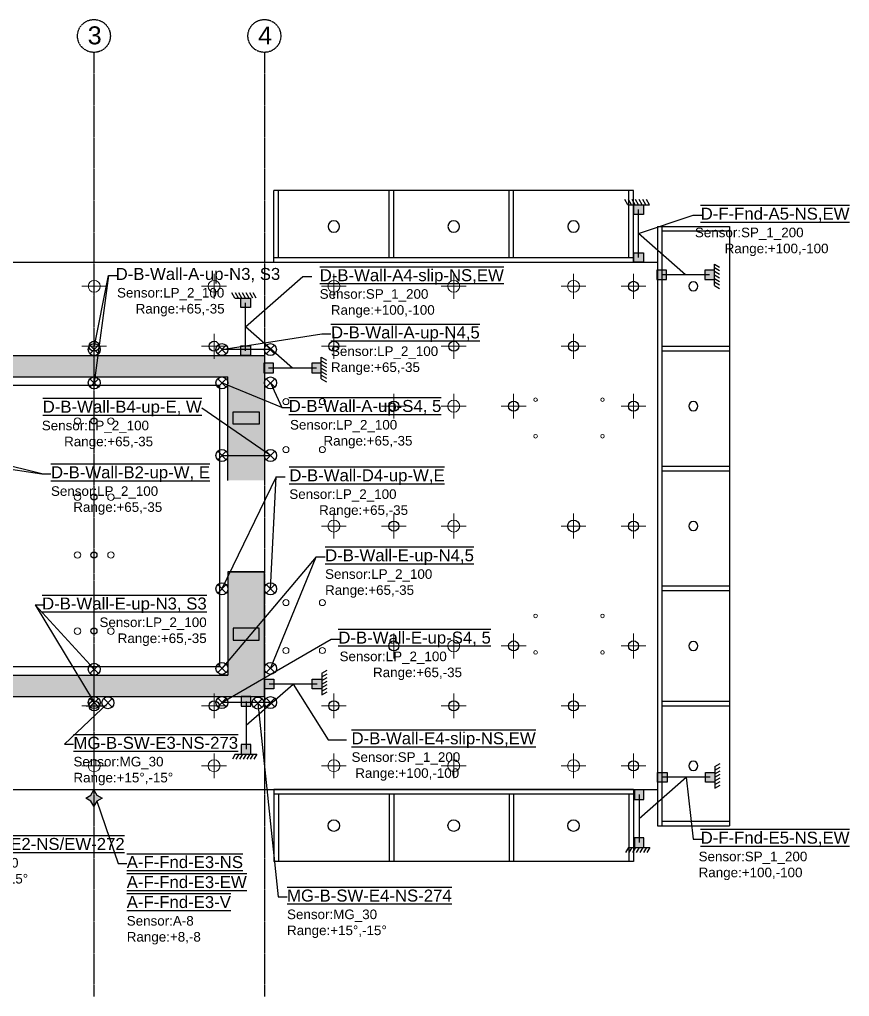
# Model space of a CAD drawing. Header units: millimetres. Extents: x -79526 to 153901, y -45620 to 21119.
# Drawn here: x -14961 to -11498, y 6062 to 10137 of the extents above; entities that cross this region are included whole.
import ezdxf
from ezdxf import colors
from ezdxf.entities.mleader import LeaderData, LeaderLine
from ezdxf.math import Vec2, Vec3

# ---------------------------------------------------------------- set-up
doc = ezdxf.new("R2010")
doc.units = ezdxf.units.MM
doc.header["$MEASUREMENT"] = 0
doc.linetypes.add('CENTER', pattern=[50.8, 31.75, -6.35, 6.35, -6.35])
for name, color, linetype in [('greygrid', 252, 'CENTER'), ('notation', 6, 'Continuous'), ('Note', 7, 'Continuous'), ('Plot', 254, 'Continuous'), ('SolidLine', 7, 'Continuous')]:
    doc.layers.add(name, color=color, linetype=linetype)
doc.styles.get("Standard").update_dxf_attribs({"font": 'arial.ttf'})
pattern_1 = [(45, (-29140.73929, -12349.07613), (-0.08838834765, 0.08838834765), [])]

# ---------------------------------------------------------------- blocks, each defined once
blk = doc.blocks.new('found4')
at = {"layer": 'Plot', "color": 9, "lineweight": 5, "ltscale": 0.05, "true_color": 0xc7c8ca}
for p, q in [((1403843.1, 168193.5), (1403843.1, 168245.3)), ((1404343.1, 168193.5), (1404343.1, 168245.3)), ((1404843.1, 168193.5), (1404843.1, 168245.3)), ((1405343.1, 168193.5), (1405343.1, 168245.3)), ((1405843.1, 168193.5), (1405843.1, 168245.3)), ((1406093.1, 168193.5), (1406093.1, 168245.3)), ((1403843.1, 168193.5), (1403791.3, 168193.5)), ((1403843.1, 168193.5), (1403843.1, 168141.7)), ((1403843.1, 168193.5), (1403894.9, 168193.5)), ((1404343.1, 168193.5), (1404291.3, 168193.5)), ((1404343.1, 168193.5), (1404343.1, 168141.7)), ((1404343.1, 168193.5), (1404394.9, 168193.5)), ((1404843.1, 168193.5), (1404791.3, 168193.5)), ((1404843.1, 168193.5), (1404843.1, 168141.7)), ((1404843.1, 168193.5), (1404894.9, 168193.5)), ((1405343.1, 168193.5), (1405291.3, 168193.5)), ((1405343.1, 168193.5), (1405343.1, 168141.7)), ((1405343.1, 168193.5), (1405394.9, 168193.5)), ((1405843.1, 168193.5), (1405791.3, 168193.5)), ((1405843.1, 168193.5), (1405843.1, 168141.7)), ((1405843.1, 168193.5), (1405894.9, 168193.5)), ((1406093.1, 168193.5), (1406041.3, 168193.5)), ((1406093.1, 168193.5), (1406093.1, 168141.7)), ((1406093.1, 168193.5), (1406144.9, 168193.5)), ((1403843.1, 167943.5), (1403843.1, 167995.3)), ((1404343.1, 167943.5), (1404343.1, 167995.3)), ((1404843.1, 167943.5), (1404843.1, 167995.3)), ((1405343.1, 167943.5), (1405343.1, 167995.3)), ((1405843.1, 167943.5), (1405843.1, 167995.3)), ((1403843.1, 167943.5), (1403791.3, 167943.5)), ((1403843.1, 167943.5), (1403843.1, 167891.7)), ((1403843.1, 167943.5), (1403894.9, 167943.5)), ((1404343.1, 167943.5), (1404291.3, 167943.5)), ((1404343.1, 167943.5), (1404343.1, 167891.7)), ((1404343.1, 167943.5), (1404394.9, 167943.5)), ((1404843.1, 167943.5), (1404791.3, 167943.5)), ((1404843.1, 167943.5), (1404843.1, 167891.7)), ((1404843.1, 167943.5), (1404894.9, 167943.5)), ((1405343.1, 167943.5), (1405291.3, 167943.5)), ((1405343.1, 167943.5), (1405343.1, 167891.7)), ((1405343.1, 167943.5), (1405394.9, 167943.5)), ((1405843.1, 167943.5), (1405791.3, 167943.5)), ((1405843.1, 167943.5), (1405843.1, 167891.7)), ((1405843.1, 167943.5), (1405894.9, 167943.5)), ((1405093.1, 167693.5), (1405093.1, 167745.3)), ((1405343.1, 167693.5), (1405343.1, 167745.3)), ((1405593.1, 167693.5), (1405593.1, 167745.3)), ((1406093.1, 167693.5), (1406093.1, 167745.3)), ((1405093.1, 167693.5), (1405041.3, 167693.5)), ((1405093.1, 167693.5), (1405093.1, 167641.7)), ((1405093.1, 167693.5), (1405144.9, 167693.5)), ((1405343.1, 167693.5), (1405291.3, 167693.5)), ((1405343.1, 167693.5), (1405343.1, 167641.7)), ((1405343.1, 167693.5), (1405394.9, 167693.5)), ((1405593.1, 167693.5), (1405541.3, 167693.5)), ((1405593.1, 167693.5), (1405593.1, 167641.7)), ((1405593.1, 167693.5), (1405644.9, 167693.5)), ((1406093.1, 167693.5), (1406041.3, 167693.5)), ((1406093.1, 167693.5), (1406093.1, 167641.7)), ((1406093.1, 167693.5), (1406144.9, 167693.5)), ((1404843.1, 167193.5), (1404843.1, 167245.3)), ((1405093.1, 167193.5), (1405093.1, 167245.3)), ((1405343.1, 167193.5), (1405343.1, 167245.3)), ((1405843.1, 167193.5), (1405843.1, 167245.3)), ((1406093.1, 167193.5), (1406093.1, 167245.3)), ((1404843.1, 167193.5), (1404791.3, 167193.5)), ((1404843.1, 167193.5), (1404843.1, 167141.7)), ((1404843.1, 167193.5), (1404894.9, 167193.5)), ((1405093.1, 167193.5), (1405041.3, 167193.5)), ((1405093.1, 167193.5), (1405093.1, 167141.7)), ((1405093.1, 167193.5), (1405144.9, 167193.5)), ((1405343.1, 167193.5), (1405291.3, 167193.5)), ((1405343.1, 167193.5), (1405343.1, 167141.7)), ((1405343.1, 167193.5), (1405394.9, 167193.5)), ((1405843.1, 167193.5), (1405791.3, 167193.5)), ((1405843.1, 167193.5), (1405843.1, 167141.7)), ((1405843.1, 167193.5), (1405894.9, 167193.5)), ((1406093.1, 167193.5), (1406041.3, 167193.5)), ((1406093.1, 167193.5), (1406093.1, 167141.7)), ((1406093.1, 167193.5), (1406144.9, 167193.5)), ((1405093.1, 166693.5), (1405093.1, 166745.3)), ((1405343.1, 166693.5), (1405343.1, 166745.3)), ((1405593.1, 166693.5), (1405593.1, 166745.3)), ((1406093.1, 166693.5), (1406093.1, 166745.3)), ((1405093.1, 166693.5), (1405041.3, 166693.5)), ((1405093.1, 166693.5), (1405093.1, 166641.7)), ((1405093.1, 166693.5), (1405144.9, 166693.5)), ((1405343.1, 166693.5), (1405291.3, 166693.5)), ((1405343.1, 166693.5), (1405343.1, 166641.7)), ((1405343.1, 166693.5), (1405394.9, 166693.5)), ((1405593.1, 166693.5), (1405541.3, 166693.5)), ((1405593.1, 166693.5), (1405593.1, 166641.7)), ((1405593.1, 166693.5), (1405644.9, 166693.5)), ((1406093.1, 166693.5), (1406041.3, 166693.5)), ((1406093.1, 166693.5), (1406093.1, 166641.7)), ((1406093.1, 166693.5), (1406144.9, 166693.5)), ((1403843.1, 166443.5), (1403843.1, 166495.3)), ((1404343.1, 166443.5), (1404343.1, 166495.3)), ((1404843.1, 166443.5), (1404843.1, 166495.3)), ((1405343.1, 166443.5), (1405343.1, 166495.3)), ((1405843.1, 166443.5), (1405843.1, 166495.3)), ((1403843.1, 166443.5), (1403791.3, 166443.5)), ((1403843.1, 166443.5), (1403843.1, 166391.7)), ((1403843.1, 166443.5), (1403894.9, 166443.5)), ((1404343.1, 166443.5), (1404291.3, 166443.5)), ((1404343.1, 166443.5), (1404343.1, 166391.7)), ((1404343.1, 166443.5), (1404394.9, 166443.5)), ((1404843.1, 166443.5), (1404791.3, 166443.5)), ((1404843.1, 166443.5), (1404843.1, 166391.7)), ((1404843.1, 166443.5), (1404894.9, 166443.5)), ((1405343.1, 166443.5), (1405291.3, 166443.5)), ((1405343.1, 166443.5), (1405343.1, 166391.7)), ((1405343.1, 166443.5), (1405394.9, 166443.5)), ((1405843.1, 166443.5), (1405791.3, 166443.5)), ((1405843.1, 166443.5), (1405843.1, 166391.7)), ((1405843.1, 166443.5), (1405894.9, 166443.5)), ((1403843.1, 166193.5), (1403843.1, 166245.3)), ((1404343.1, 166193.5), (1404343.1, 166245.3)), ((1404843.1, 166193.5), (1404843.1, 166245.3)), ((1405343.1, 166193.5), (1405343.1, 166245.3)), ((1405843.1, 166193.5), (1405843.1, 166245.3)), ((1406093.1, 166193.5), (1406093.1, 166245.3)), ((1403843.1, 166193.5), (1403791.3, 166193.5)), ((1403843.1, 166193.5), (1403843.1, 166141.7)), ((1403843.1, 166193.5), (1403894.9, 166193.5)), ((1404343.1, 166193.5), (1404291.3, 166193.5)), ((1404343.1, 166193.5), (1404343.1, 166141.7)), ((1404343.1, 166193.5), (1404394.9, 166193.5)), ((1404843.1, 166193.5), (1404791.3, 166193.5)), ((1404843.1, 166193.5), (1404843.1, 166141.7)), ((1404843.1, 166193.5), (1404894.9, 166193.5)), ((1405343.1, 166193.5), (1405291.3, 166193.5)), ((1405343.1, 166193.5), (1405343.1, 166141.7)), ((1405343.1, 166193.5), (1405394.9, 166193.5)), ((1405843.1, 166193.5), (1405791.3, 166193.5)), ((1405843.1, 166193.5), (1405843.1, 166141.7)), ((1405843.1, 166193.5), (1405894.9, 166193.5)), ((1406093.1, 166193.5), (1406041.3, 166193.5)), ((1406093.1, 166193.5), (1406093.1, 166141.7)), ((1406093.1, 166193.5), (1406144.9, 166193.5))]:
    blk.add_line(p, q, dxfattribs=at)
at = {"layer": 'Plot', "color": 7, "ltscale": 0.1}
blk.add_lwpolyline([(1401493.1, 168293.7), (1406193.1, 168293.7), (1406193.1, 166093.3), (1401493.1, 166093.3)], close=True, dxfattribs=at)
at = {"layer": 'Plot', "color": 9, "lineweight": 5, "ltscale": 0.05, "true_color": 0xc7c8ca}
for points in [[(1404367, 167780.9), (1404367, 166606.1), (1403319.2, 166606.1), (1403319.2, 167780.9)], [(1403319.2, 167780.9), (1403319.2, 167780.9), (1404367, 167780.9), (1404367, 167780.9)], [(1403319.2, 166606.1), (1403319.2, 166606.1), (1404367, 166606.1), (1404367, 166606.1)]]:
    blk.add_lwpolyline(points, dxfattribs=at)
for centre, radius in [((1403843.1, 168193.5), 25), ((1404343.1, 168193.5), 25), ((1404843.1, 168193.5), 25), ((1405343.1, 168193.5), 25), ((1405843.1, 168193.5), 25), ((1404642.9, 167712.6), 12.7), ((1404642.9, 167712.6), 12.7), ((1404795.3, 167712.6), 12.7), ((1404795.3, 167712.6), 12.7), ((1405684.6, 167720.5), 7.5), ((1405684.6, 167720.5), 7.5), ((1405684.6, 167720.5), 7.5), ((1405964, 167720.5), 7.5), ((1405964, 167720.5), 7.5), ((1405964, 167720.5), 7.5), ((1405343.1, 167693.5), 25), ((1405684.6, 167568.1), 7.5), ((1405684.6, 167568.1), 7.5), ((1405684.6, 167568.1), 7.5), ((1405964, 167568.1), 7.5), ((1405964, 167568.1), 7.5), ((1405964, 167568.1), 7.5), ((1404642.9, 167512.6), 12.7), ((1404642.9, 167512.6), 12.7), ((1404795.3, 167512.6), 12.7), ((1404795.3, 167512.6), 12.7), ((1404843.1, 167193.5), 25), ((1405343.1, 167193.5), 25), ((1405843.1, 167193.5), 25), ((1404642.9, 166874.4), 12.7), ((1404642.9, 166874.4), 12.7), ((1404795.3, 166874.4), 12.7), ((1404795.3, 166874.4), 12.7), ((1405684.6, 166818.8), 7.5), ((1405684.6, 166818.8), 7.5), ((1405684.6, 166818.8), 7.5), ((1405964, 166818.8), 7.5), ((1405964, 166818.8), 7.5), ((1405964, 166818.8), 7.5), ((1405343.1, 166693.5), 25), ((1404642.9, 166674.4), 12.7), ((1404642.9, 166674.4), 12.7), ((1404795.3, 166674.4), 12.7), ((1404795.3, 166674.4), 12.7), ((1405684.6, 166666.4), 7.5), ((1405684.6, 166666.4), 7.5), ((1405684.6, 166666.4), 7.5), ((1405964, 166666.4), 7.5), ((1405964, 166666.4), 7.5), ((1405964, 166666.4), 7.5), ((1403843.1, 166193.5), 25), ((1404343.1, 166193.5), 25), ((1404843.1, 166193.5), 25), ((1405343.1, 166193.5), 25), ((1405843.1, 166193.5), 25)]:
    blk.add_circle(centre, radius, dxfattribs=at)
at = {"layer": 'Plot', "color": 9, "ltscale": 0.1, "true_color": 0xc7c8ca}
for centre, radius in [((1406093.1, 168193.5), 21), ((1403843.1, 167943.5), 21), ((1404343.1, 167943.5), 21), ((1404843.1, 167943.5), 21), ((1405343.1, 167943.5), 21), ((1405843.1, 167943.5), 21), ((1405093.1, 167693.5), 21), ((1405593.1, 167693.5), 21), ((1406093.1, 167693.5), 21), ((1405093.1, 167193.5), 21), ((1405093.1, 167193.5), 21), ((1405843.1, 167193.5), 25), ((1406093.1, 167193.5), 21), ((1406093.1, 167193.5), 21), ((1405093.1, 166693.5), 21), ((1405593.1, 166693.5), 21), ((1406093.1, 166693.5), 21), ((1403843.1, 166443.5), 21), ((1404343.1, 166443.5), 21), ((1404843.1, 166443.5), 21), ((1405343.1, 166443.5), 21), ((1405843.1, 166443.5), 21), ((1406093.1, 166193.5), 21)]:
    blk.add_circle(centre, radius, dxfattribs=at)
at = {"layer": 'Plot', "color": 9, "lineweight": 5, "ltscale": 0.1, "true_color": 0xc7c8ca}
for centre in [(1403773.2, 167631.6), (1403912.9, 167631.6), (1403773.2, 167314.1), (1403912.9, 167314.1), (1403773.2, 167072.8), (1403773.2, 167072.8), (1403912.9, 167072.8), (1403912.9, 167072.8), (1403773.2, 166755.3), (1403912.9, 166755.3)]:
    blk.add_circle(centre, 13.5, dxfattribs=at)
blk = doc.blocks.new('xxx')
at = {"layer": 'Note'}
for p, q in [((1429173.4, 160126.4), (1429173.4, 160426.4)), ((1429173.4, 160426.4), (1430673.4, 160426.4)), ((1429192.5, 160145.5), (1429192.5, 160426.4)), ((1429673.4, 160145.5), (1429673.4, 160426.4)), ((1429692.5, 160145.5), (1429692.5, 160426.4)), ((1430173.4, 160145.5), (1430173.4, 160426.4)), ((1430192.5, 160145.5), (1430192.5, 160426.4)), ((1430654.4, 160145.5), (1430654.4, 160426.4)), ((1430673.4, 160126.4), (1430673.4, 160426.4)), ((1429173.4, 160145.5), (1430673.4, 160145.5)), ((1429173.4, 160126.4), (1430673.4, 160126.4))]:
    blk.add_line(p, q, dxfattribs=at)
at = {"layer": 'SolidLine'}
for centre in [(1429423.4, 160276.4), (1429923.4, 160276.4), (1430423.4, 160276.4)]:
    blk.add_circle(centre, 24, dxfattribs=at)
blk = doc.blocks.new('vv')
at = {"layer": 'Note'}
for p, q in [((1429073.4, 160026.4), (1428773.4, 160026.4)), ((1428773.4, 160026.4), (1428773.4, 157526.4)), ((1429054.4, 160026.4), (1429054.4, 157526.4)), ((1429073.4, 160026.4), (1429073.4, 157526.4)), ((1429054.4, 160007.4), (1428773.4, 160007.4)), ((1429054.4, 159526.4), (1428773.4, 159526.4)), ((1429054.4, 159507.4), (1428773.4, 159507.4)), ((1429054.4, 159026.4), (1428773.4, 159026.4)), ((1429054.4, 159007.4), (1428773.4, 159007.4)), ((1429054.4, 158526.4), (1428773.4, 158526.4)), ((1429054.4, 158507.4), (1428773.4, 158507.4)), ((1429054.4, 158045.5), (1428773.4, 158045.5)), ((1429054.4, 158026.4), (1428773.4, 158026.4)), ((1429054.4, 157545.5), (1428773.4, 157545.5)), ((1429073.4, 157526.4), (1428773.4, 157526.4))]:
    blk.add_line(p, q, dxfattribs=at)
for centre in [(1428923.4, 159776.4), (1428923.4, 159276.4), (1428923.4, 158776.4), (1428923.4, 158276.4), (1428923.4, 157776.4)]:
    blk.add_circle(centre, 19.1, dxfattribs=at)

msp = doc.modelspace()

# ---------------------------------------------------------------- hatches: boundary and pattern name
h = msp.add_hatch(color=1)
h.dxf.hatch_style = 1
h.paths.add_polyline_path([(-12398.3, 9124.6), (-12398.3, 9164.6), (-12358.3, 9164.6), (-12358.3, 9124.6)])
h.paths.add_polyline_path([(-12398.3, 9324.6), (-12398.3, 9364.6), (-12358.3, 9364.6), (-12358.3, 9324.6)])
edge = h.paths.add_edge_path()
edge.add_line((-12378.3, 9144.6), (-12378.3, 9344.6))
h = msp.add_hatch(color=1)
h.dxf.hatch_style = 1
h.paths.add_polyline_path([(-12062.1, 9092.4), (-12102.1, 9092.4), (-12102.1, 9052.4), (-12062.1, 9052.4)])
h.paths.add_polyline_path([(-12262.1, 9092.4), (-12302.1, 9092.4), (-12302.1, 9052.4), (-12262.1, 9052.4)])
edge = h.paths.add_edge_path()
edge.add_line((-12082.1, 9072.4), (-12282.1, 9072.4))
h = msp.add_hatch(color=1)
h.dxf.hatch_style = 1
h.paths.add_polyline_path([(-14038.3, 8735.6), (-14038.3, 8775.6), (-13998.3, 8775.6), (-13998.3, 8735.6)])
h.paths.add_polyline_path([(-14038.3, 8935.6), (-14038.3, 8975.6), (-13998.3, 8975.6), (-13998.3, 8935.6)])
edge = h.paths.add_edge_path()
edge.add_line((-14018.3, 8755.6), (-14018.3, 8955.6))
at = {"true_color": 0x636466}
h = msp.add_hatch(dxfattribs=at)
h.set_pattern_fill('ANSI31', color=251)
h.set_pattern_definition(pattern_1)
h.paths.add_polyline_path([(-15209.7, 8214.9), (-15209.7, 8646.7), (-14092.1, 8646.7), (-14092.1, 8214.9), (-13939.7, 8214.9), (-13939.7, 8735.6), (-15362.1, 8735.6), (-15362.1, 8214.9)])
h = msp.add_hatch(color=1)
h.dxf.hatch_style = 1
h.paths.add_polyline_path([(-13702.1, 8703.4), (-13742.1, 8703.4), (-13742.1, 8663.4), (-13702.1, 8663.4)])
h.paths.add_polyline_path([(-13902.1, 8703.4), (-13942.1, 8703.4), (-13942.1, 8663.4), (-13902.1, 8663.4)])
edge = h.paths.add_edge_path()
edge.add_line((-13722.1, 8683.4), (-13922.1, 8683.4))
h = msp.add_hatch(color=1)
h.dxf.hatch_style = 1
h.paths.add_polyline_path([(-13961.9, 8449.9), (-13961.9, 8500.7), (-14069.9, 8500.7), (-14069.9, 8449.9)])
h = msp.add_hatch(dxfattribs=at)
h.set_pattern_fill('ANSI31', color=251)
h.set_pattern_definition(pattern_1)
h.paths.add_polyline_path([(-15209.7, 7833.9), (-15209.7, 7402.1), (-14092.1, 7402.1), (-14092.1, 7833.9), (-13939.7, 7833.9), (-13939.7, 7313.2), (-15362.1, 7313.2), (-15362.1, 7833.9)])
h = msp.add_hatch(color=1)
h.dxf.hatch_style = 1
h.paths.add_polyline_path([(-14069.9, 7598.9), (-14069.9, 7548.1), (-13961.9, 7548.1), (-13961.9, 7598.9)])
h = msp.add_hatch(color=1)
h.dxf.hatch_style = 1
h.paths.add_polyline_path([(-13699.7, 7345.4), (-13739.7, 7345.4), (-13739.7, 7385.4), (-13699.7, 7385.4)])
h.paths.add_polyline_path([(-13899.7, 7345.4), (-13939.7, 7345.4), (-13939.7, 7385.4), (-13899.7, 7385.4)])
edge = h.paths.add_edge_path()
edge.add_line((-13719.7, 7365.4), (-13919.7, 7365.4))
h = msp.add_hatch(color=1)
h.dxf.hatch_style = 1
h.paths.add_polyline_path([(-14035.9, 7313.2), (-14035.9, 7273.2), (-13995.9, 7273.2), (-13995.9, 7313.2)])
h.paths.add_polyline_path([(-14035.9, 7113.2), (-14035.9, 7073.2), (-13995.9, 7073.2), (-13995.9, 7113.2)])
edge = h.paths.add_edge_path()
edge.add_line((-14015.9, 7293.2), (-14015.9, 7093.2))
h = msp.add_hatch(color=1)
h.dxf.hatch_style = 1
h.paths.add_polyline_path([(-12059.7, 6956.4), (-12099.7, 6956.4), (-12099.7, 6996.4), (-12059.7, 6996.4)])
h.paths.add_polyline_path([(-12259.7, 6956.4), (-12299.7, 6956.4), (-12299.7, 6996.4), (-12259.7, 6996.4)])
edge = h.paths.add_edge_path()
edge.add_line((-12079.7, 6976.4), (-12279.7, 6976.4))
h = msp.add_hatch(color=1)
h.dxf.hatch_style = 1
h.paths.add_polyline_path([(-14663.4, 6902.5), (-14650.9, 6924.2), (-14638.4, 6902.5), (-14616.8, 6890), (-14638.4, 6877.5), (-14650.9, 6855.9), (-14663.4, 6877.5), (-14685.1, 6890)])
h = msp.add_hatch(color=1)
h.dxf.hatch_style = 1
h.paths.add_polyline_path([(-12395.9, 6924.2), (-12395.9, 6884.2), (-12355.9, 6884.2), (-12355.9, 6924.2)])
h.paths.add_polyline_path([(-12395.9, 6724.2), (-12395.9, 6684.2), (-12355.9, 6684.2), (-12355.9, 6724.2)])
edge = h.paths.add_edge_path()
edge.add_line((-12375.9, 6904.2), (-12375.9, 6704.2))

# ---------------------------------------------------------------- linework, layer by layer
at = {"color": 1}
for p, q in [((-12423.3, 9364.6), (-12435.8, 9386.3)), ((-12408.3, 9364.6), (-12420.8, 9386.3)), ((-12393.3, 9364.6), (-12405.8, 9386.3)), ((-12378.3, 9364.6), (-12390.8, 9386.3)), ((-12363.3, 9364.6), (-12375.8, 9386.3)), ((-12348.3, 9364.6), (-12360.8, 9386.3)), ((-12333.3, 9364.6), (-12345.8, 9386.3)), ((-12423.3, 9364.6), (-12378.3, 9364.6)), ((-12378.3, 9364.6), (-12333.3, 9364.6)), ((-12378.3, 9144.6), (-12378.3, 9344.6)), ((-12062.1, 9072.4), (-12062.1, 9117.4)), ((-12062.1, 9117.4), (-12040.5, 9104.9)), ((-12062.1, 9102.4), (-12040.5, 9089.9)), ((-12062.1, 9087.4), (-12040.5, 9074.9)), ((-12082.1, 9072.4), (-12282.1, 9072.4)), ((-12082.1, 9072.4), (-12232.1, 9072.4)), ((-12062.1, 9027.4), (-12062.1, 9072.4)), ((-12062.1, 9072.4), (-12040.5, 9059.9)), ((-12062.1, 9057.4), (-12040.5, 9044.9)), ((-12062.1, 9042.4), (-12040.5, 9029.9)), ((-12062.1, 9027.4), (-12040.5, 9014.9)), ((-14063.3, 8975.6), (-14075.8, 8997.3)), ((-14063.3, 8975.6), (-14018.3, 8975.6)), ((-14048.3, 8975.6), (-14060.8, 8997.3)), ((-14033.3, 8975.6), (-14045.8, 8997.3)), ((-14018.3, 8975.6), (-14030.8, 8997.3)), ((-14003.3, 8975.6), (-14015.8, 8997.3)), ((-13988.3, 8975.6), (-14000.8, 8997.3)), ((-13973.3, 8975.6), (-13985.8, 8997.3)), ((-14018.3, 8755.6), (-14018.3, 8955.6)), ((-14632, 8778.3), (-14667.4, 8742.9)), ((-14667.4, 8778.3), (-14632, 8742.9)), ((-14134.4, 8778.3), (-14099, 8742.9)), ((-14099, 8778.3), (-14134.4, 8742.9)), ((-13932.4, 8778.3), (-13897.1, 8742.9)), ((-13897.1, 8778.3), (-13932.4, 8742.9)), ((-13702.1, 8683.4), (-13702.1, 8728.4)), ((-13702.1, 8728.4), (-13680.5, 8715.9)), ((-13722.1, 8683.4), (-13922.1, 8683.4)), ((-13722.1, 8683.4), (-13872.1, 8683.4)), ((-13702.1, 8713.4), (-13680.5, 8700.9)), ((-13702.1, 8698.4), (-13680.5, 8685.9)), ((-13702.1, 8638.4), (-13702.1, 8683.4)), ((-13702.1, 8683.4), (-13680.5, 8670.9)), ((-14632, 8639.1), (-14667.4, 8603.7)), ((-14667.4, 8639.1), (-14632, 8603.7)), ((-14099, 8639.1), (-14134.4, 8603.7)), ((-14134.4, 8639.1), (-14099, 8603.7)), ((-13896.4, 8639.1), (-13931.8, 8603.7)), ((-13931.8, 8639.1), (-13896.4, 8603.7)), ((-13702.1, 8668.4), (-13680.5, 8655.9)), ((-13702.1, 8653.4), (-13680.5, 8640.9)), ((-13702.1, 8638.4), (-13680.5, 8625.9)), ((-14099, 8301.2), (-14134.4, 8336.5)), ((-14134.4, 8301.2), (-14099, 8336.5)), ((-13896.4, 8301.2), (-13931.8, 8336.5)), ((-13931.8, 8301.2), (-13896.4, 8336.5)), ((-14134.4, 7744.9), (-14099, 7780.2)), ((-14099, 7744.9), (-14134.4, 7780.2)), ((-13931.8, 7744.9), (-13896.4, 7780.2)), ((-13896.4, 7744.9), (-13931.8, 7780.2)), ((-14632, 7444.8), (-14667.4, 7409.5)), ((-14667.4, 7444.8), (-14632, 7409.5)), ((-14134.4, 7413), (-14099, 7448.3)), ((-14099, 7413), (-14134.4, 7448.3)), ((-13931.8, 7413), (-13896.4, 7448.3)), ((-13896.4, 7413), (-13931.8, 7448.3)), ((-13699.7, 7410.4), (-13678.1, 7422.9)), ((-13699.7, 7410.4), (-13699.7, 7365.4)), ((-13699.7, 7395.4), (-13678.1, 7407.9)), ((-13699.7, 7380.4), (-13678.1, 7392.9)), ((-13699.7, 7365.4), (-13678.1, 7377.9)), ((-13719.7, 7365.4), (-13919.7, 7365.4)), ((-13719.7, 7365.4), (-13869.7, 7365.4)), ((-13699.7, 7365.4), (-13699.7, 7320.4)), ((-13699.7, 7350.4), (-13678.1, 7362.9)), ((-13699.7, 7335.4), (-13678.1, 7347.9)), ((-14632, 7305.8), (-14667.4, 7270.5)), ((-14667.4, 7305.8), (-14632, 7270.5)), ((-14099, 7270.5), (-14134.4, 7305.9)), ((-14134.4, 7270.5), (-14099, 7305.9)), ((-13896.4, 7270.5), (-13931.8, 7305.9)), ((-13931.8, 7270.5), (-13896.4, 7305.9)), ((-13699.7, 7320.4), (-13678.1, 7332.9)), ((-14015.9, 7293.2), (-14015.9, 7093.2)), ((-14060.9, 7073.2), (-14073.4, 7051.5)), ((-14060.9, 7073.2), (-14015.9, 7073.2)), ((-14045.9, 7073.2), (-14058.4, 7051.5)), ((-14030.9, 7073.2), (-14043.4, 7051.5)), ((-14015.9, 7073.2), (-14028.4, 7051.5)), ((-14015.9, 7073.2), (-13970.9, 7073.2)), ((-14000.9, 7073.2), (-14013.4, 7051.5)), ((-13985.9, 7073.2), (-13998.4, 7051.5)), ((-13970.9, 7073.2), (-13983.4, 7051.5)), ((-12059.7, 7021.4), (-12038.1, 7033.9)), ((-12059.7, 7021.4), (-12059.7, 6976.4)), ((-12059.7, 7006.4), (-12038.1, 7018.9)), ((-12079.7, 6976.4), (-12279.7, 6976.4)), ((-12079.7, 6976.4), (-12229.7, 6976.4)), ((-12059.7, 6991.4), (-12038.1, 7003.9)), ((-12059.7, 6976.4), (-12038.1, 6988.9)), ((-12059.7, 6976.4), (-12059.7, 6931.4)), ((-12059.7, 6961.4), (-12038.1, 6973.9)), ((-12059.7, 6946.4), (-12038.1, 6958.9)), ((-12059.7, 6931.4), (-12038.1, 6943.9)), ((-12375.9, 6904.2), (-12375.9, 6704.2)), ((-12420.9, 6684.2), (-12433.4, 6662.5)), ((-12420.9, 6684.2), (-12375.9, 6684.2)), ((-12405.9, 6684.2), (-12418.4, 6662.5)), ((-12390.9, 6684.2), (-12403.4, 6662.5)), ((-12375.9, 6684.2), (-12388.4, 6662.5)), ((-12375.9, 6684.2), (-12330.9, 6684.2)), ((-12360.9, 6684.2), (-12373.4, 6662.5)), ((-12345.9, 6684.2), (-12358.4, 6662.5)), ((-12330.9, 6684.2), (-12343.4, 6662.5))]:
    msp.add_line(p, q, dxfattribs=at)
at = {"color": 5}
for p, q in [((-14574.9, 7304.9), (-14610.2, 7269.5)), ((-14610.2, 7304.9), (-14574.9, 7269.5)), ((-13949.2, 7303.7), (-13984.5, 7268.3)), ((-13984.5, 7303.7), (-13949.2, 7268.3))]:
    msp.add_line(p, q, dxfattribs=at)
for p, q in [((-14683.9, 7274.4), (-14615.6, 7274.4)), ((-14577.6, 7091.9), (-14577.6, 7091.9))]:
    msp.add_line(p, q)
at = {"color": 1}
for points in [[(-12398.3, 9324.6), (-12398.3, 9364.6), (-12358.3, 9364.6), (-12358.3, 9324.6)], [(-12398.3, 9124.6), (-12398.3, 9164.6), (-12358.3, 9164.6), (-12358.3, 9124.6)], [(-12262.1, 9092.4), (-12302.1, 9092.4), (-12302.1, 9052.4), (-12262.1, 9052.4)], [(-12062.1, 9092.4), (-12102.1, 9092.4), (-12102.1, 9052.4), (-12062.1, 9052.4)], [(-14038.3, 8935.6), (-14038.3, 8975.6), (-13998.3, 8975.6), (-13998.3, 8935.6)], [(-14038.3, 8735.6), (-14038.3, 8775.6), (-13998.3, 8775.6), (-13998.3, 8735.6)], [(-13902.1, 8703.4), (-13942.1, 8703.4), (-13942.1, 8663.4), (-13902.1, 8663.4)], [(-13702.1, 8703.4), (-13742.1, 8703.4), (-13742.1, 8663.4), (-13702.1, 8663.4)], [(-13899.7, 7345.4), (-13939.7, 7345.4), (-13939.7, 7385.4), (-13899.7, 7385.4)], [(-13699.7, 7345.4), (-13739.7, 7345.4), (-13739.7, 7385.4), (-13699.7, 7385.4)], [(-14035.9, 7313.2), (-14035.9, 7273.2), (-13995.9, 7273.2), (-13995.9, 7313.2)], [(-14035.9, 7113.2), (-14035.9, 7073.2), (-13995.9, 7073.2), (-13995.9, 7113.2)], [(-12259.7, 6956.4), (-12299.7, 6956.4), (-12299.7, 6996.4), (-12259.7, 6996.4)], [(-12059.7, 6956.4), (-12099.7, 6956.4), (-12099.7, 6996.4), (-12059.7, 6996.4)], [(-12395.9, 6924.2), (-12395.9, 6884.2), (-12355.9, 6884.2), (-12355.9, 6924.2)], [(-12395.9, 6724.2), (-12395.9, 6684.2), (-12355.9, 6684.2), (-12355.9, 6724.2)]]:
    msp.add_lwpolyline(points, close=True, dxfattribs=at)
msp.add_lwpolyline([(-16999.7, 9124.6), (-12299.7, 9124.6), (-12299.7, 6924.2), (-16999.7, 6924.2)], close=True)
msp.add_lwpolyline([(-14663.4, 6902.5), (-14650.9, 6924.2), (-14638.4, 6902.5), (-14616.8, 6890), (-14638.4, 6877.5), (-14650.9, 6855.9), (-14663.4, 6877.5), (-14685.1, 6890), (-14663.4, 6902.5)])
for centre in [(-14649.7, 8760.6), (-14116.7, 8760.6), (-13914.7, 8760.6), (-14649.7, 8621.4), (-14116.7, 8621.4), (-13914.1, 8621.4), (-14116.7, 8318.8), (-13914.1, 8318.8), (-14116.7, 7762.6), (-13914.1, 7762.6), (-14649.7, 7427.2), (-14116.7, 7430.6), (-13914.1, 7430.6), (-14649.7, 7288.1), (-14116.7, 7288.2), (-13914.1, 7288.2)]:
    msp.add_circle(centre, 25, dxfattribs=at)
at = {"color": 5}
for centre in [(-14592.6, 7287.2), (-13966.8, 7286)]:
    msp.add_circle(centre, 25, dxfattribs=at)
at = {"layer": 'greygrid', "lineweight": -2, "ltscale": 0.2}
for p, q in [((-14650.9, 10000.2), (-14650.9, 6062.3)), ((-13939.7, 10000.2), (-13939.7, 6062.3))]:
    msp.add_line(p, q, dxfattribs=at)
at = {"layer": 'greygrid', "ltscale": 0.2}
for centre in [(-14650.9, 10068.7), (-13939.7, 10068.7)]:
    msp.add_circle(centre, 68.5, dxfattribs=at)
at = {"layer": 'notation'}
for p, q in [((-14589.5, 9070.1), (-14649.7, 8621.4)), ((-13867.5, 8519.4), (-14116.7, 8621.4)), ((-14867.8, 8242.8), (-15184.7, 8318.8)), ((-13889.9, 8230.1), (-14116.7, 7762.6)), ((-13724, 7896.7), (-14116.7, 7430.6)), ((-14896.5, 7695.5), (-14649.7, 7288.1))]:
    msp.add_line(p, q, dxfattribs=at)
at = {"layer": 'Note'}
for p, q in [((-15362.1, 8735.6), (-13939.7, 8735.6)), ((-13939.7, 8735.6), (-13939.7, 8214.9)), ((-15209.7, 8646.7), (-14092.1, 8646.7)), ((-14092.1, 8214.9), (-14092.1, 8646.7)), ((-13939.7, 7833.9), (-14092.1, 7833.9)), ((-14092.1, 7833.9), (-14092.1, 7402.1)), ((-14092.1, 7833.9), (-13939.7, 7833.9)), ((-14092.1, 7833.9), (-13939.7, 7833.9)), ((-13939.7, 7313.2), (-13939.7, 7833.9)), ((-15209.7, 7402.1), (-14092.1, 7402.1)), ((-15362.1, 7313.2), (-13939.7, 7313.2))]:
    msp.add_line(p, q, dxfattribs=at)
at = {"layer": 'Note', "ltscale": 0.1}
msp.add_line((-14092.1, 7402.1), (-14127, 7402.1), dxfattribs=at)
msp.add_lwpolyline([(-14127, 7437), (-15174.8, 7437), (-15174.8, 8611.8), (-14127, 8611.8)], close=True, dxfattribs=at)
at = {"layer": 'Plot', "ltscale": 0.1}
for points in [[(-13961.9, 8500.7), (-13961.9, 8449.9), (-14069.9, 8449.9), (-14069.9, 8500.7)], [(-13961.9, 7548.1), (-13961.9, 7598.9), (-14069.9, 7598.9), (-14069.9, 7548.1)]]:
    msp.add_lwpolyline(points, close=True, dxfattribs=at)
for centre in [(-14650.9, 8462.6), (-14650.9, 8145.1), (-14650.9, 7903.8), (-14650.9, 7586.3)]:
    msp.add_circle(centre, 12.7, dxfattribs=at)

# ---------------------------------------------------------------- block references
at = {"xscale": -1}
for name, p in [('xxx', (1416773.7, -151002.7)), ('vv', (1416773.7, -150752))]:
    msp.add_blockref(name, p, dxfattribs=at)
at = {"rotation": 180}
msp.add_blockref('xxx', (1416773.7, 167051.4), dxfattribs=at)
at = {"layer": 'Plot'}
msp.add_blockref('found4', (-1418492.8, -159169.1), dxfattribs=at)

# ---------------------------------------------------------------- texts
at = {"layer": 'greygrid', "color": 251, "lineweight": -2, "ltscale": 0.2, "true_color": 0x525252, "char_height": 75, "attachment_point": 5}
for s, insert in [('3', (-14647.8, 10070.6)), ('4', (-13936.6, 10070.6))]:
    msp.add_mtext_dynamic_manual_height_columns(s, width=22.5, gutter_width=50, heights=[0], dxfattribs=dict(at, insert=insert))

# ---------------------------------------------------------------- leaders
at = {"layer": 'notation'}
ml = msp.add_multileader_mtext('Standard', dxfattribs=at)
ml.set_content('\\pxsm1;{\\L\\OD-F-Fnd-A5-NS,EW}\\P\\pql;{\\H0.8x;Sensor:SP_1_200                     Range:+100,-100}', color=256)
ml.set_leader_properties()
ml.build(insert=Vec2(0, 0))
ml.multileader.update_dxf_attribs({"dogleg_length": 0.36, "arrow_head_size": 0.18})
ctx = ml.context
ctx.base_point, ctx.char_height, ctx.arrow_head_size, ctx.landing_gap_size, ctx.plane_origin = Vec3(-12113.3, 9321.5), 50, 0.18, 0.09, Vec3(-11782.6, 9193.5)
ctx.text_align_type = 2
notes = []
notes.append((ctx, [(1, (1, 1, 0), (-12150.8, 9321.5), (1, 0), 37.5, [(1, [(-12182.1, 9072.4), (-12378.3, 9244.6)], 0, [])])]))
ctx.mtext.insert, ctx.mtext.width, ctx.mtext.defined_height, ctx.mtext.alignment, ctx.mtext.flow_direction = Vec3(-11498.5, 9352.4), 644.911, 197.4, 3, 5
ml = msp.add_multileader_mtext('Standard', dxfattribs=at)
ml.set_content('\\pxsm1;D-B-Wall-A-up-N3, S3\\P\\pql;{\\H0.8x;Sensor:LP_2_100                     Range:+65,-35}', color=256)
ml.set_leader_properties()
ml.build(insert=Vec2(0, 0))
ml.multileader.update_dxf_attribs({"dogleg_length": 0.36, "arrow_head_size": 0.18})
ctx = ml.context
ctx.base_point, ctx.char_height, ctx.arrow_head_size, ctx.landing_gap_size, ctx.plane_origin = Vec3(-14552, 9070.1), 50, 0.18, 0.09, Vec3(-14249.9, 8875.4)
ctx.text_align_type = 2
notes.append((ctx, [(1, (1, 1, 0), (-14589.5, 9070.1), (1, 0), 37.5, [(0, [(-14650.9, 8762.1)], 0, [])])]))
ctx.mtext.insert, ctx.mtext.width, ctx.mtext.defined_height, ctx.mtext.alignment, ctx.mtext.flow_direction = Vec3(-13873.5, 9101), 680.982, 203.6, 3, 5
ml = msp.add_multileader_mtext('Standard', dxfattribs=at)
ml.set_content('\\pxsm1,ql;{\\L\\OD-B-Wall-A4-slip-NS,EW}\\P{\\H0.8x;Sensor:SP_1_200                     Range:+100,-100}', color=256)
ml.set_leader_properties()
ml.build(insert=Vec2(0, 0))
ml.multileader.update_dxf_attribs({"dogleg_length": 0.36, "arrow_head_size": 0.18})
ctx = ml.context
ctx.base_point, ctx.char_height, ctx.arrow_head_size, ctx.landing_gap_size, ctx.plane_origin = Vec3(-13741.5, 9064.9), 50, 0.18, 0.09, Vec3(-13422.6, 8804.5)
ctx.text_align_type = 2
notes.append((ctx, [(1, (1, 1, 0), (-13779.1, 9064.9), (1, 0), 37.5, [(1, [(-13822.1, 8683.4), (-14018.3, 8855.6)], 0, [])])]))
ctx.mtext.insert, ctx.mtext.width, ctx.mtext.defined_height, ctx.mtext.alignment, ctx.mtext.flow_direction = Vec3(-12979.3, 9095.8), 729.63, 197.4, 3, 5
ml = msp.add_multileader_mtext('Standard', dxfattribs=at)
ml.set_content('{\\L\\OD-B-Wall-A-up-N4,5}\\P{\\H0.8x;Sensor:LP_2_100                    Range:+65,-35}', color=256)
ml.set_leader_properties()
ml.build(insert=Vec2(0, 0))
ml.multileader.update_dxf_attribs({"dogleg_length": 0.36, "arrow_head_size": 0.18})
ctx = ml.context
ctx.base_point, ctx.char_height, ctx.arrow_head_size, ctx.landing_gap_size, ctx.plane_origin, ctx.plane_x_axis, ctx.plane_y_axis = Vec3(-13662, 8826.2), 50, 0.18, 0.09, Vec3(-13486.7, 8925.1), Vec3(1, 0.000009), Vec3(-0.000009, 1)
notes.append((ctx, [(1, (1, 1, 0), (-13699.5, 8826.2), (1, 0.000009), 37.5, [(1, [(-13914.7, 8760.6), (-14116.7, 8760.6)], 0, [])])]))
ctx.mtext.insert, ctx.mtext.text_direction, ctx.mtext.rotation, ctx.mtext.width, ctx.mtext.flow_direction = Vec3(-13661.9, 8857.1), Vec3(1, 0.000009), 0.000009, 510.982, 5
ml = msp.add_multileader_mtext('Standard', dxfattribs=at)
ml.set_content('\\pxsm1;{\\L\\OD-B-Wall-A-up-S4, 5}\\P\\pql;{\\H0.8x;Sensor:LP_2_100                     Range:+65,-35}', color=256)
ml.set_leader_properties()
ml.build(insert=Vec2(0, 0))
ml.multileader.update_dxf_attribs({"dogleg_length": 0.36, "arrow_head_size": 0.18})
ctx = ml.context
ctx.base_point, ctx.char_height, ctx.arrow_head_size, ctx.landing_gap_size, ctx.plane_origin = Vec3(-13830, 8519.4), 50, 0.18, 0.09, Vec3(-13506.7, 8580.8)
ctx.text_align_type = 2
notes.append((ctx, [(1, (1, 1, 0), (-13867.5, 8519.4), (1, 0), 37.5, [(0, [(-13914.1, 8621.4)], 0, [])])]))
ctx.mtext.insert, ctx.mtext.width, ctx.mtext.defined_height, ctx.mtext.alignment, ctx.mtext.flow_direction = Vec3(-13201.5, 8550.3), 631.306, 198.1, 3, 5
ml = msp.add_multileader_mtext('Standard', dxfattribs=at)
ml.set_content('\\pxsm1;{\\L\\OD-B-Wall-B4-up-E, W}\\P\\pql;{\\H0.8x;Sensor:LP_2_100                     Range:+65,-35}', color=256)
ml.set_leader_properties()
ml.build(insert=Vec2(0, 0))
ml.multileader.update_dxf_attribs({"dogleg_length": 0.36, "arrow_head_size": 0.18})
ctx = ml.context
ctx.base_point, ctx.char_height, ctx.arrow_head_size, ctx.landing_gap_size, ctx.plane_origin = Vec3(-14858.5, 8516.3), 50, 0.18, 0.09, Vec3(-14447.5, 8388.3)
ctx.text_align_type = 2
notes.append((ctx, [(0, (1, 1, 0), (-14200.6, 8516.3), (-1, 0), 0.36, [(0, [(-14116.7, 8318.8), (-13914.1, 8318.8)], 0, [])])]))
ctx.mtext.insert, ctx.mtext.width, ctx.mtext.defined_height, ctx.mtext.alignment, ctx.mtext.flow_direction = Vec3(-14201, 8547.2), 667.407, 212.2, 3, 5
ml = msp.add_multileader_mtext('Standard', dxfattribs=at)
ml.set_content('\\pxsm1;{\\L\\OD-B-Wall-B2-up-W, E}\\P\\pql;{\\H0.8x;Sensor:LP_2_100                     Range:+65,-35}', color=256)
ml.set_leader_properties()
ml.build(insert=Vec2(0, 0))
ml.multileader.update_dxf_attribs({"dogleg_length": 0.36, "arrow_head_size": 0.18})
ctx = ml.context
ctx.base_point, ctx.char_height, ctx.arrow_head_size, ctx.landing_gap_size, ctx.plane_origin = Vec3(-14830.3, 8242.8), 50, 0.18, 0.09, Vec3(-15824.4, 8176.2)
notes.append((ctx, [(0, (1, 1, 0), (-14867.8, 8242.8), (1, 0), 37.5, [(0, [(-15387.9, 8318.8)], 0, [])])]))
ctx.mtext.insert, ctx.mtext.width, ctx.mtext.flow_direction = Vec3(-14830.2, 8273.7), 665.32, 5
ml = msp.add_multileader_mtext('Standard', dxfattribs=at)
ml.set_content('\\pxsm1,ql;{\\L\\OD-B-Wall-D4-up-W,E}\\P{\\H0.8x;Sensor:LP_2_100                    Range:+65,-35}', color=256)
ml.set_leader_properties()
ml.build(insert=Vec2(0, 0))
ml.multileader.update_dxf_attribs({"dogleg_length": 0.36, "arrow_head_size": 0.18})
ctx = ml.context
ctx.base_point, ctx.char_height, ctx.arrow_head_size, ctx.landing_gap_size, ctx.plane_origin = Vec3(-13852.4, 8230.1), 50, 0.18, 0.09, Vec3(-13525, 7955.9)
ctx.text_align_type = 2
notes.append((ctx, [(1, (1, 1, 0), (-13889.9, 8230.1), (1, 0), 37.5, [(0, [(-13914.1, 7762.6)], 0, [])])]))
ctx.mtext.insert, ctx.mtext.width, ctx.mtext.alignment, ctx.mtext.flow_direction = Vec3(-13213.4, 8261), 622.196, 3, 5
ml = msp.add_multileader_mtext('Standard', dxfattribs=at)
ml.set_content('{\\L\\OD-B-Wall-E-up-N4,5}\\P{\\H0.8x;Sensor:LP_2_100                    Range:+65,-35}', color=256)
ml.set_leader_properties()
ml.build(insert=Vec2(0, 0))
ml.multileader.update_dxf_attribs({"dogleg_length": 0.36, "arrow_head_size": 0.18})
ctx = ml.context
ctx.base_point, ctx.char_height, ctx.arrow_head_size, ctx.landing_gap_size, ctx.plane_origin, ctx.plane_x_axis, ctx.plane_y_axis = Vec3(-13686.5, 7896.7), 50, 0.18, 0.09, Vec3(-13486.1, 7595.2), Vec3(1, 0.000009), Vec3(-0.000009, 1)
notes.append((ctx, [(1, (1, 1, 0), (-13724, 7896.7), (1, 0.000009), 37.5, [(0, [(-13914.1, 7430.6)], 0, [])])]))
ctx.mtext.insert, ctx.mtext.text_direction, ctx.mtext.rotation, ctx.mtext.width, ctx.mtext.flow_direction = Vec3(-13686.4, 7927.5), Vec3(1, 0.000009), 0.000009, 510.982, 5
ml = msp.add_multileader_mtext('Standard', dxfattribs=at)
ml.set_content('{\\L\\OD-B-Wall-E-up-N3, S3}\\P{\\H0.8x;Sensor:LP_2_100\\PRange:+65,-35}', color=256)
ml.set_leader_properties()
ml.build(insert=Vec2(0, 0))
ml.multileader.update_dxf_attribs({"dogleg_length": 0.36, "arrow_head_size": 0.18})
ctx = ml.context
ctx.base_point, ctx.char_height, ctx.arrow_head_size, ctx.landing_gap_size, ctx.plane_origin, ctx.plane_x_axis, ctx.plane_y_axis = Vec3(-14858.9, 7695.5), 50, 0.18, 0.09, Vec3(-14817.3, 7277.3), Vec3(1, 0.000009), Vec3(-0.000009, 1)
ctx.text_align_type = 2
notes.append((ctx, [(1, (1, 1, 0), (-14896.5, 7695.5), (1, 0.000009), 37.5, [(0, [(-14650.9, 7428.4)], 0, [])])]))
ctx.mtext.insert, ctx.mtext.text_direction, ctx.mtext.rotation, ctx.mtext.width, ctx.mtext.defined_height, ctx.mtext.alignment, ctx.mtext.flow_direction = Vec3(-14180.4, 7726.4), Vec3(1, 0.000009), 0.000009, 692.169, 722.7, 3, 5
ml = msp.add_multileader_mtext('Standard', dxfattribs=at)
ml.set_content('\\pxsm1;{\\L\\OD-B-Wall-E-up-S4, 5}\\P\\pql;{\\H0.8x;Sensor:LP_2_100                     Range:+65,-35}', color=256)
ml.set_leader_properties()
ml.build(insert=Vec2(0, 0))
ml.multileader.update_dxf_attribs({"dogleg_length": 0.36, "arrow_head_size": 0.18})
ctx = ml.context
ctx.base_point, ctx.char_height, ctx.arrow_head_size, ctx.landing_gap_size, ctx.plane_origin = Vec3(-13623.1, 7553.3), 50, 0.18, 0.09, Vec3(-13506.7, 7247.6)
ctx.text_align_type = 2
notes.append((ctx, [(1, (1, 1, 0), (-13660.6, 7553.3), (1, 0), 37.5, [(1, [(-13914.1, 7288.2), (-14116.7, 7288.2)], 0, [])])]))
ctx.mtext.insert, ctx.mtext.width, ctx.mtext.defined_height, ctx.mtext.alignment, ctx.mtext.flow_direction = Vec3(-12994.7, 7584.2), 631.306, 198.1, 3, 5
ml = msp.add_multileader_mtext('Standard', dxfattribs=at)
ml.set_content('\\pxsm1,ql;{\\L\\OD-B-Wall-E4-slip-NS,EW}\\P{\\H0.8x;Sensor:SP_1_200                    Range:+100,-100}', color=256)
ml.set_leader_properties()
ml.build(insert=Vec2(0, 0))
ml.multileader.update_dxf_attribs({"dogleg_length": 0.36, "arrow_head_size": 0.18})
ctx = ml.context
ctx.base_point, ctx.char_height, ctx.arrow_head_size, ctx.landing_gap_size, ctx.plane_origin = Vec3(-13596.7, 7133.4), 50, 0.18, 0.09, Vec3(-13422.6, 6979.7)
ctx.text_align_type = 2
notes.append((ctx, [(1, (1, 1, 0), (-13674.2, 7133.4), (1, 0), 77.5, [(1, [(-14015.9, 7193.2), (-13819.7, 7365.4)], 0, [])])]))
ctx.mtext.insert, ctx.mtext.width, ctx.mtext.defined_height, ctx.mtext.alignment, ctx.mtext.flow_direction = Vec3(-12834.4, 7164.2), 741.555, 166.5, 3, 5
ml = msp.add_multileader_mtext('Standard', dxfattribs=at)
ml.set_content('\\pxsm1;{\\L\\OD-F-Fnd-E5-NS,EW}\\P\\pql;{\\H0.8x; Sensor:SP_1_200                     \\P Range:+100,-100}', color=256)
ml.set_leader_properties()
ml.build(insert=Vec2(0, 0))
ml.multileader.update_dxf_attribs({"dogleg_length": 0.36, "arrow_head_size": 0.18})
ctx = ml.context
ctx.base_point, ctx.char_height, ctx.arrow_head_size, ctx.landing_gap_size, ctx.plane_origin = Vec3(-12113.3, 6718.7), 50, 0.18, 0.09, Vec3(-11782.6, 6590.7)
ctx.text_align_type = 2
notes.append((ctx, [(1, (1, 1, 0), (-12150.8, 6718.7), (1, 0), 37.5, [(1, [(-12375.9, 6804.2), (-12179.7, 6976.4)], 0, [])])]))
ctx.mtext.insert, ctx.mtext.width, ctx.mtext.defined_height, ctx.mtext.alignment, ctx.mtext.flow_direction = Vec3(-11498.5, 6749.6), 644.911, 197.4, 3, 5
ml = msp.add_multileader_mtext('Standard', dxfattribs=at)
ml.set_content('\\pxsm1,ql;{\\L\\OA-F-Fnd-E3-NS\\PA-F-Fnd-E3-EW}\\P{\\L\\OA-F-Fnd-E3-V}\\P{\\H0.8x;Sensor:A-8                     \\PRange:+8,-8}', color=256)
ml.set_leader_properties()
ml.build(insert=Vec2(0, 0))
ml.multileader.update_dxf_attribs({"dogleg_length": 0.36, "arrow_head_size": 0.18})
ctx = ml.context
ctx.base_point, ctx.char_height, ctx.arrow_head_size, ctx.landing_gap_size, ctx.plane_origin = Vec3(-14514.1, 6617), 50, 0.18, 0.09, Vec3(-14578.8, 6707.5)
notes.append((ctx, [(1, (1, 1, 0), (-14549.6, 6617), (1, 0), 35.4, [(0, [(-14638.4, 6877.5)], 0, [])])]))
ctx.mtext.insert, ctx.mtext.rotation, ctx.mtext.width, ctx.mtext.flow_direction = Vec3(-14514, 6647.9), 6.283185, 661.081, 5
at = {"layer": 'Note'}
ml = msp.add_multileader_mtext('Standard', dxfattribs=at)
ml.set_content('\\pxsm1;{\\L\\OMG-B-SW-E2-NS/EW-272}\\P\\pql;{\\H0.8x;Sensor:MG_30                Range:+15%%D,-15%%D}', color=256)
ml.set_leader_properties()
ml.build(insert=Vec2(0, 0))
ml.multileader.update_dxf_attribs({"dogleg_length": 0.36, "arrow_head_size": 0.18})
ctx = ml.context
ctx.base_point, ctx.char_height, ctx.arrow_head_size, ctx.landing_gap_size, ctx.plane_origin, ctx.plane_x_axis, ctx.plane_y_axis = Vec3(-15341.5, 6692.6), 50, 0.18, 0.09, Vec3(-15139.3, 6820.6), Vec3(1, 0.000009), Vec3(-0.000009, 1)
notes.append((ctx, [(0, (1, 1, 0), (-15379, 6692.6), (1, 0.000009), 37.5, [(0, [(-15337, 7285.9)], 0, [])])]))
ctx.mtext.insert, ctx.mtext.text_direction, ctx.mtext.rotation, ctx.mtext.width, ctx.mtext.flow_direction = Vec3(-15341.4, 6723.4), Vec3(1, 0.000009), 0.000009, 510.982, 5
ml = msp.add_multileader_mtext('Standard', dxfattribs=at)
ml.set_content('\\pxsm1;{\\L\\OMG-B-SW-E3-NS-273}\\P\\pql;{\\H0.8x;Sensor:MG_30                Range:+15%%D,-15%%D}', color=256)
ml.set_leader_properties()
ml.build(insert=Vec2(0, 0))
ml.multileader.update_dxf_attribs({"dogleg_length": 0.36, "arrow_head_size": 0.18})
ctx = ml.context
ctx.base_point, ctx.char_height, ctx.arrow_head_size, ctx.landing_gap_size, ctx.plane_origin, ctx.plane_x_axis, ctx.plane_y_axis = Vec3(-14736.4, 7114.3), 50, 0.18, 0.09, Vec3(-14604.4, 6616.3), Vec3(1, 0.000009), Vec3(-0.000009, 1)
notes.append((ctx, [(0, (1, 1, 0), (-14773.9, 7114.3), (1, 0.000009), 37.5, [(0, [(-14592.6, 7285.8)], 0, [])])]))
ctx.mtext.insert, ctx.mtext.text_direction, ctx.mtext.rotation, ctx.mtext.width, ctx.mtext.flow_direction = Vec3(-14736.3, 7145.2), Vec3(1, 0.000009), 0.000009, 510.982, 5
ml = msp.add_multileader_mtext('Standard', dxfattribs=at)
ml.set_content('\\pxsm1;{\\L\\OMG-B-SW-E4-NS-274}\\P\\pql;{\\H0.8x;Sensor:MG_30                Range:+15%%D,-15%%D}', color=256)
ml.set_leader_properties()
ml.build(insert=Vec2(0, 0))
ml.multileader.update_dxf_attribs({"dogleg_length": 0.36, "arrow_head_size": 0.18})
ctx = ml.context
ctx.base_point, ctx.char_height, ctx.arrow_head_size, ctx.landing_gap_size, ctx.plane_origin, ctx.plane_x_axis, ctx.plane_y_axis = Vec3(-13845.2, 6477.3), 50, 0.18, 0.09, Vec3(-13643, 6605.3), Vec3(1, 0.000009), Vec3(-0.000009, 1)
notes.append((ctx, [(0, (1, 1, 0), (-13882.7, 6477.3), (1, 0.000009), 37.5, [(0, [(-13966.8, 7286)], 0, [])])]))
ctx.mtext.insert, ctx.mtext.text_direction, ctx.mtext.rotation, ctx.mtext.width, ctx.mtext.flow_direction = Vec3(-13845.1, 6508.2), Vec3(1, 0.000009), 0.000009, 510.982, 5
for ctx, leaders in notes:
    for number, flags, end, landing, length, lines in leaders:
        leader = LeaderData()
        leader.index, (leader.has_last_leader_line, leader.has_dogleg_vector, leader.attachment_direction) = number, flags
        leader.last_leader_point, leader.dogleg_vector, leader.dogleg_length = Vec3(end), Vec3(landing), length
        for number, points, colour, breaks in lines:
            line = LeaderLine()
            line.index, line.vertices, line.color, line.breaks = number, Vec3.list(points), colors.encode_raw_color(colour), breaks
            leader.lines.append(line)
        ctx.leaders.append(leader)

doc.saveas('drawing.dxf')
